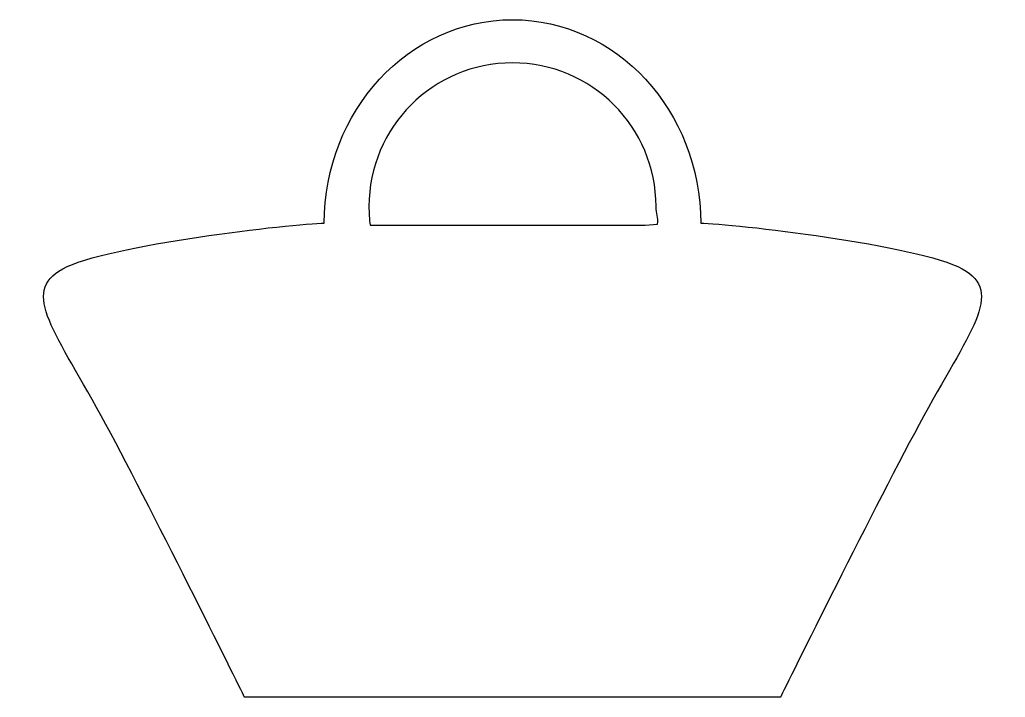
# Model space of a CAD drawing. Header units: centimetres. Extents: x -8.5 to 8.5, y -5.8 to 5.8.
import ezdxf

# ---------------------------------------------------------------- set-up
doc = ezdxf.new("R2010")
doc.units = ezdxf.units.CM
doc.header["$MEASUREMENT"] = 0
doc.layers.add('Camada 1', color=7, linetype='Continuous')

msp = doc.modelspace()

# ---------------------------------------------------------------- linework, layer by layer
at = {"layer": 'Camada 1'}
for points, knots in [([(0.04108, -5.83397), (0.04108, -5.83397), (4.61757, -5.83397), (4.61757, -5.83397), (4.61757, -5.83397), (4.61757, -5.83397), (6.14324, -2.7421), (7.00874, -1.13375), (7.00874, -1.13375), (7.87425, 0.4746), (8.49337, 1.1337), (7.75106, 1.54592), (7.75106, 1.54592), (7.02102, 1.95121), (3.75207, 2.32927), (3.24386, 2.32983), (3.24386, 2.32983), (3.24386, 4.2651), (1.79124, 5.83397), (-0.00001, 5.83397), (-0.00001, 5.83397), (-1.79126, 5.83397), (-3.24388, 4.2651), (-3.24388, 2.32985), (-3.24388, 2.32985), (-3.75209, 2.32929), (-7.02102, 1.95123), (-7.75108, 1.54594), (-7.75108, 1.54594), (-8.4934, 1.13372), (-7.87427, 0.47459), (-7.00876, -1.13373), (-7.00876, -1.13373), (-6.14325, -2.74208), (-4.61759, -5.83395), (-4.61759, -5.83395), (-4.61759, -5.83395), (-4.61759, -5.83395), (-0.04108, -5.83394), (-0.04108, -5.83394), (-0.04108, -5.83394), (-0.04108, -5.83394), (0.04108, -5.83394), (0.04108, -5.83394), (0.04108, -5.83394), (0.04108, -5.83394), (0.04108, -5.83397), (0.04108, -5.83397)], [0, 0, 0, 0, 0.07692308, 0.07692308, 0.07692308, 0.07692308, 0.15384615, 0.15384615, 0.15384615, 0.15384615, 0.23076923, 0.23076923, 0.23076923, 0.23076923, 0.30769231, 0.30769231, 0.30769231, 0.30769231, 0.38461538, 0.38461538, 0.38461538, 0.38461538, 0.46153846, 0.46153846, 0.46153846, 0.46153846, 0.53846154, 0.53846154, 0.53846154, 0.53846154, 0.61538462, 0.61538462, 0.61538462, 0.61538462, 0.69230769, 0.69230769, 0.69230769, 0.69230769, 0.76923077, 0.76923077, 0.76923077, 0.76923077, 0.84615385, 0.84615385, 0.84615385, 0.84615385, 1, 1, 1, 1]), ([(2.28628, 2.29358), (2.28628, 2.29358), (-2.45304, 2.29358), (-2.45304, 2.29358), (-2.45304, 2.29358), (-2.4669, 2.3997), (-2.47384, 2.50795), (-2.47384, 2.6178), (-2.47384, 2.6178), (-2.47384, 3.98403), (-1.36624, 5.09163), (-0.00001, 5.09163), (-0.00001, 5.09163), (1.36622, 5.09163), (2.47384, 3.98403), (2.47384, 2.6178), (2.47384, 2.6178), (2.47384, 2.49088), (2.5166, 2.43288), (2.49794, 2.31131), (2.49794, 2.31131), (2.49794, 2.31131), (2.28628, 2.29358), (2.28628, 2.29358)], [0, 0, 0, 0, 0.14285714, 0.14285714, 0.14285714, 0.14285714, 0.28571429, 0.28571429, 0.28571429, 0.28571429, 0.42857143, 0.42857143, 0.42857143, 0.42857143, 0.57142857, 0.57142857, 0.57142857, 0.57142857, 0.71428571, 0.71428571, 0.71428571, 0.71428571, 1, 1, 1, 1])]:
    msp.add_open_spline(points, degree=3, knots=knots, dxfattribs=at)

doc.saveas('drawing.dxf')
